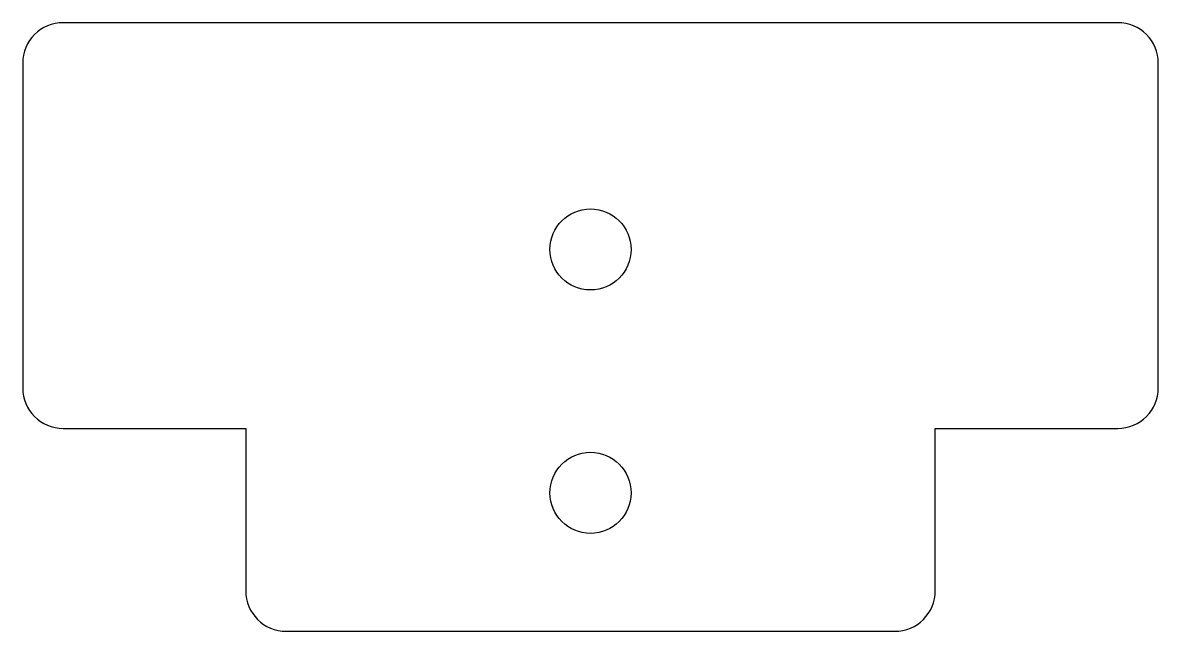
# Model space of a CAD drawing. Header units: millimetres. Extents: x -14 to 14, y -5 to 10.
import ezdxf

# ---------------------------------------------------------------- set-up
doc = ezdxf.new("R2010")
doc.units = ezdxf.units.MM

msp = doc.modelspace()

# ---------------------------------------------------------------- linework, layer by layer
at = {"color": 7, "linetype": 'Continuous', "lineweight": 25}
for p, q in [((13, 10), (-13, 10)), ((-14, 9), (-14, 1)), ((14, 1), (14, 9)), ((-13, 0), (-8.5, 0)), ((-8.5, 0), (-8.5, -4)), ((8.5, 0), (13, 0)), ((8.5, -4), (8.5, 0)), ((-7.5, -5), (7.5, -5))]:
    msp.add_line(p, q, dxfattribs=at)
for centre in [(0, 4.412), (0, -1.588)]:
    msp.add_circle(centre, 1, dxfattribs=at)
for centre, start, end in [((-13, 9), 90, 180), ((13, 9), 0, 90), ((-13, 1), 180, 270), ((13, 1), 270, 0), ((-7.5, -4), 180, 270), ((7.5, -4), 270, 0)]:
    msp.add_arc(centre, 1, start, end, dxfattribs=at)

doc.saveas('drawing.dxf')
